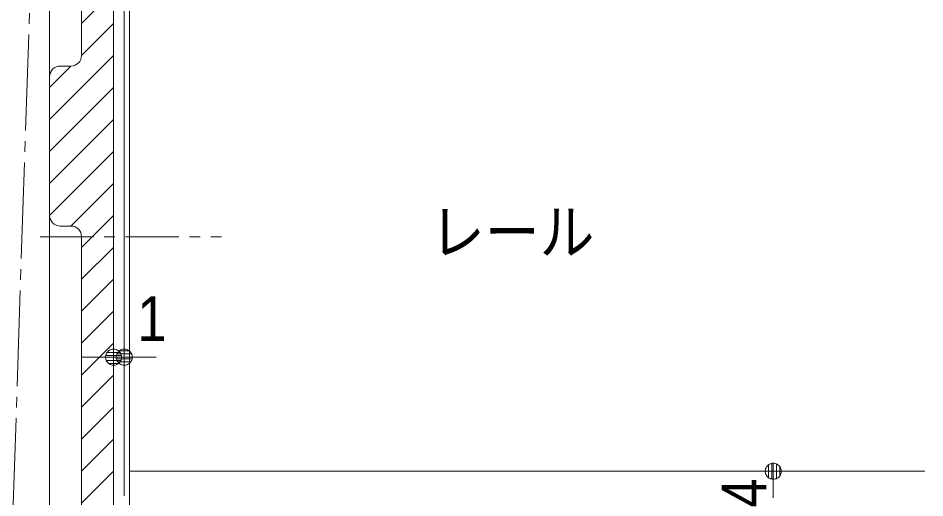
# Model space of a CAD drawing. Units: millimetres, scale not verified. Extents: x -606 to 606, y -304 to 304.
# Drawn here: x -343.7 to -258.8, y -173.5 to -128.5 of the extents above; entities that cross this region are included whole.
import ezdxf
from ezdxf.enums import TextEntityAlignment as Align

# ---------------------------------------------------------------- set-up
doc = ezdxf.new("R2010")
doc.units = ezdxf.units.MM
doc.header["$LTSCALE"] = 2
doc.linetypes.add('CHAIN1', pattern=[8, 5, -1, 1, -1])
doc.linetypes.add('CHAIN2', pattern=[12, 9, -1, 1, -1])
for name, color, linetype, lineweight in [('0-1_3一般', 7, 'Continuous', 9), ('0-2_2寸法-1', 7, 'Continuous', 9), ('0-3_0', 7, 'Continuous', 9), ('0-4_2寸法-3', 7, 'Continuous', 9), ('0-5_2寸法-2', 7, 'Continuous', 9)]:
    doc.layers.add(name, color=color, linetype=linetype, lineweight=lineweight)
doc.styles.add('ＭＳ ゴシック', font='')
doc.styles.add('ＭＳ Ｐゴシック', font='')
doc.styles.get('ＭＳ ゴシック').set_extended_font_data('MS Gothic')
doc.styles.get('ＭＳ Ｐゴシック').set_extended_font_data('MS PGothic')

# ---------------------------------------------------------------- blocks, each defined once
blk = doc.blocks.new('_Dot')
at = {"layer": '0-3_0'}
for p, q in [((-1, 0), (-2, 0)), ((0.978, 0.2), (-0.978, 0.2)), ((0.799, 0.6), (-0.799, 0.6)), ((0.916, -0.398), (-0.916, -0.398)), ((0.6, -0.798), (-0.6, -0.798))]:
    blk.add_line(p, q, dxfattribs=at)
for points in [[(1, 0), (0.992, 0.125), (0.969, 0.249), (0.93, 0.368), (0.876, 0.482), (0.809, 0.588), (0.729, 0.685), (0.637, 0.771), (0.536, 0.844), (0.426, 0.905), (0.309, 0.951), (0.187, 0.982), (0.063, 0.998), (-0.063, 0.998), (-0.187, 0.982), (-0.309, 0.951), (-0.426, 0.905), (-0.536, 0.844), (-0.637, 0.771), (-0.729, 0.685), (-0.809, 0.588), (-0.876, 0.482), (-0.93, 0.368), (-0.969, 0.249), (-0.992, 0.125), (-1, 0), (0, 0)], [(-1, 0), (-0.992, -0.125), (-0.969, -0.249), (-0.93, -0.368), (-0.876, -0.482), (-0.809, -0.588), (-0.729, -0.685), (-0.637, -0.771), (-0.536, -0.844), (-0.426, -0.905), (-0.309, -0.951), (-0.187, -0.982), (-0.063, -0.998), (0.063, -0.998), (0.187, -0.982), (0.309, -0.951), (0.426, -0.905), (0.536, -0.844), (0.637, -0.771), (0.729, -0.685), (0.809, -0.588), (0.876, -0.482), (0.93, -0.368), (0.969, -0.249), (0.992, -0.125), (1, 0), (0, 0)]]:
    blk.add_lwpolyline(points, close=True, dxfattribs=at)
blk = doc.blocks.new('グループ-7')
at = {"layer": '0-1_3一般', "linetype": 'CHAIN2'}
blk.add_line((-334, -446), (-324, -141), dxfattribs=at)
at = {"layer": '0-1_3一般'}
for p, q in [((-324, -141), (-324, -446)), ((-312, -220.4), (-312, -375.6)), ((-318, -264), (-318, -227)), ((-318, -227), (-318, -264)), ((-318, -227), (-318, -264)), ((-318, -258), (-312, -252)), ((-318, -264), (-312, -258)), ((-324, -276), (-312, -264)), ((-324, -270), (-320, -266)), ((-320, -266), (-322, -266)), ((-320, -266), (-322, -266)), ((-320, -266), (-322, -266)), ((-324, -268), (-324, -294)), ((-324, -268), (-324, -294)), ((-324, -268), (-324, -294)), ((-324, -282), (-312, -270)), ((-324, -288), (-312, -276)), ((-324, -294), (-312, -282)), ((-320, -296), (-312, -288)), ((-318, -300), (-312, -294)), ((-322, -296), (-320, -296)), ((-322, -296), (-320, -296)), ((-322, -296), (-320, -296)), ((-318, -369), (-318, -298)), ((-318, -298), (-318, -369)), ((-318, -298), (-318, -369)), ((-318, -306), (-312, -300)), ((-318, -312), (-312, -306)), ((-318, -318), (-312, -312)), ((-318, -324), (-312, -318)), ((-318, -330), (-312, -324)), ((-318, -336), (-312, -330)), ((-318, -342), (-312, -336)), ((-318, -348), (-312, -342)), ((-309, -430), (-309, -342))]:
    blk.add_line(p, q, dxfattribs=at)
at = {"layer": '0-1_3一般', "linetype": 'CHAIN1'}
blk.add_line((-325.78, -298), (-291.78, -298), dxfattribs=at)
at = {"layer": '0-1_3一般'}
for points in [[(-301.671, -435.721), (-312, -434), (-312, -396.4), (-314.2, -396.4), (-314.2, -386.6), (-314.8, -386), (-314.2, -385.4), (-314.2, -375.6), (-312, -375.6), (-312, -220.4), (-314.2, -220.4), (-314.2, -210.6), (-314.8, -210), (-314.2, -209.4), (-314.2, -199.6), (-312, -199.6), (-312, -166), (-324, -166)], [(-301.671, -435.721), (-312, -434), (-312, -396.4), (-314.2, -396.4), (-314.2, -386.6), (-314.8, -386), (-314.2, -385.4), (-314.2, -375.6), (-312, -375.6), (-312, -220.4), (-314.2, -220.4), (-314.2, -210.6), (-314.8, -210), (-314.2, -209.4), (-314.2, -199.6), (-312, -199.6), (-312, -166), (-324, -166)], [(-160, -342), (-309, -342), (-309, -254), (-160, -254)]]:
    blk.add_lwpolyline(points, dxfattribs=at)
for centre, start, end in [((-320, -264), 270, 0), ((-320, -264), 270, 0), ((-320, -264), 270, 0), ((-322, -268), 90, 180), ((-322, -268), 90, 180), ((-322, -268), 90, 180), ((-322, -294), 180, 270), ((-322, -294), 180, 270), ((-322, -294), 180, 270), ((-320, -298), 0, 90), ((-320, -298), 360, 90), ((-320, -298), 0, 90)]:
    blk.add_arc(centre, 2, start, end, dxfattribs=at)

msp = doc.modelspace()

# ---------------------------------------------------------------- linework, layer by layer
at = {"layer": '0-2_2寸法-1'}
for p, q in [((-270.95, -171), (-270.93, -171)), ((-272.95, -173.499), (-272.95, -172.501))]:
    msp.add_line(p, q, dxfattribs=at)
at = {"layer": '0-5_2寸法-2'}
for p, q in [((-333.75, -173.3), (-333.75, -11)), ((-334.75, -173.3), (-334.75, -158.3)), ((-333.75, -173.3), (-333.75, -158.3)), ((-336.251, -160.3), (-337.751, -160.3)), ((-334.75, -160.3), (-333.75, -160.3)), ((-332.249, -160.3), (-330.749, -160.3))]:
    msp.add_line(p, q, dxfattribs=at)

# ---------------------------------------------------------------- block references
at = {"layer": '0-1_3一般', "xscale": 0.5, "yscale": 0.5}
msp.add_blockref('グループ-7', (-178.75, 0), dxfattribs=at)
at = {"layer": '0-2_2寸法-1', "xscale": 0.7503418, "yscale": 0.7503418, "rotation": 90}
msp.add_blockref('_Dot', (-272.95, -171), dxfattribs=at)
at = {"layer": '0-5_2寸法-2', "xscale": 0.7503418, "yscale": 0.7503418}
msp.add_blockref('_Dot', (-334.75, -160.3), dxfattribs=at)
at = {"layer": '0-5_2寸法-2', "xscale": 0.7503418, "yscale": 0.7503418, "rotation": 180}
msp.add_blockref('_Dot', (-333.75, -160.3), dxfattribs=at)

# ---------------------------------------------------------------- texts
at = {"layer": '0-2_2寸法-1', "style": 'ＭＳ Ｐゴシック', "width": 0.9}
msp.add_text('4', height=4.194, rotation=90, dxfattribs=at).set_placement((-272.344, -174.417), align=Align.BOTTOM_LEFT)
at = {"layer": '0-4_2寸法-3', "style": 'ＭＳ ゴシック', "width": 0.9}
msp.add_text('レール', height=4.179, dxfattribs=at).set_placement((-305.103, -151.892), align=Align.BOTTOM_LEFT)
at = {"layer": '0-5_2寸法-2', "style": 'ＭＳ Ｐゴシック', "width": 0.9}
msp.add_text('1', height=4.194, dxfattribs=at).set_placement((-332.523, -160.045), align=Align.BOTTOM_LEFT)

doc.saveas('drawing.dxf')
